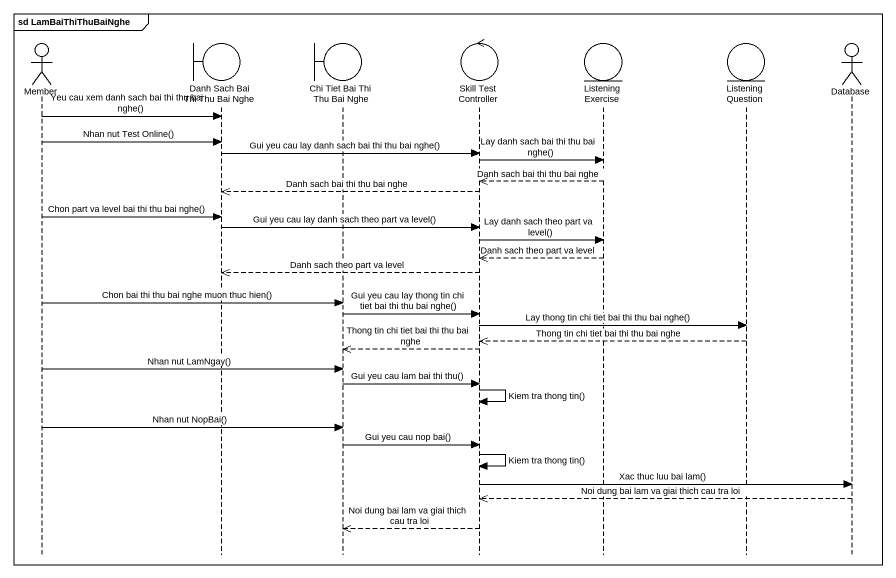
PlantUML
@startuml
mainframe sd LamBaiThiThuBaiNghe
hide footbox
actor Member
boundary "Danh Sach Bai Thi Thu Bai Nghe" as Danh_Sach_Bai_Thi_Thu_Bai
boundary "Chi Tiet Bai Thi Thu Bai Nghe" as Chi_Tiet_Bai_Thi_Thu_Bai
control "Skill Test Controller" as Skill_Test_Controller
entity "Listening Exercise" as Listening_Exercise
entity "Listening Question" as Listening_Question
actor "Database" as Database_

Member -> Danh_Sach_Bai_Thi_Thu_Bai : Yeu cau xem danh sach bai thi thu bai nghe()
Member -> Danh_Sach_Bai_Thi_Thu_Bai : Nhan nut Test Online()
Danh_Sach_Bai_Thi_Thu_Bai -> Skill_Test_Controller : Gui yeu cau lay danh sach bai thi thu bai nghe()
Skill_Test_Controller -> Listening_Exercise : Lay danh sach bai thi thu bai nghe()
Listening_Exercise -->> Skill_Test_Controller : Danh sach bai thi thu bai nghe
Skill_Test_Controller -->> Danh_Sach_Bai_Thi_Thu_Bai : Danh sach bai thi thu bai nghe
Member -> Danh_Sach_Bai_Thi_Thu_Bai : Chon part va level bai thi thu bai nghe()
Danh_Sach_Bai_Thi_Thu_Bai -> Skill_Test_Controller : Gui yeu cau lay danh sach theo part va level()
Skill_Test_Controller -> Listening_Exercise : Lay danh sach theo part va level()
Listening_Exercise -->> Skill_Test_Controller : Danh sach theo part va level
Skill_Test_Controller -->> Danh_Sach_Bai_Thi_Thu_Bai : Danh sach theo part va level
Member -> Chi_Tiet_Bai_Thi_Thu_Bai : Chon bai thi thu bai nghe muon thuc hien()
Chi_Tiet_Bai_Thi_Thu_Bai -> Skill_Test_Controller : Gui yeu cau lay thong tin chi tiet bai thi thu bai nghe()
Skill_Test_Controller -> Listening_Question : Lay thong tin chi tiet bai thi thu bai nghe()
Listening_Question -->> Skill_Test_Controller : Thong tin chi tiet bai thi thu bai nghe
Skill_Test_Controller -->> Chi_Tiet_Bai_Thi_Thu_Bai : Thong tin chi tiet bai thi thu bai nghe
Member -> Chi_Tiet_Bai_Thi_Thu_Bai : Nhan nut LamNgay()
Chi_Tiet_Bai_Thi_Thu_Bai -> Skill_Test_Controller : Gui yeu cau lam bai thi thu()
Skill_Test_Controller -> Skill_Test_Controller : Kiem tra thong tin()
Member -> Chi_Tiet_Bai_Thi_Thu_Bai : Nhan nut NopBai()
Chi_Tiet_Bai_Thi_Thu_Bai -> Skill_Test_Controller : Gui yeu cau nop bai()
Skill_Test_Controller -> Skill_Test_Controller : Kiem tra thong tin()
Skill_Test_Controller -> Database_ : Xac thuc luu bai lam()
Database_ -->> Skill_Test_Controller : Noi dung bai lam va giai thich cau tra loi
Skill_Test_Controller -->> Chi_Tiet_Bai_Thi_Thu_Bai : Noi dung bai lam va giai thich cau tra loi
@enduml
